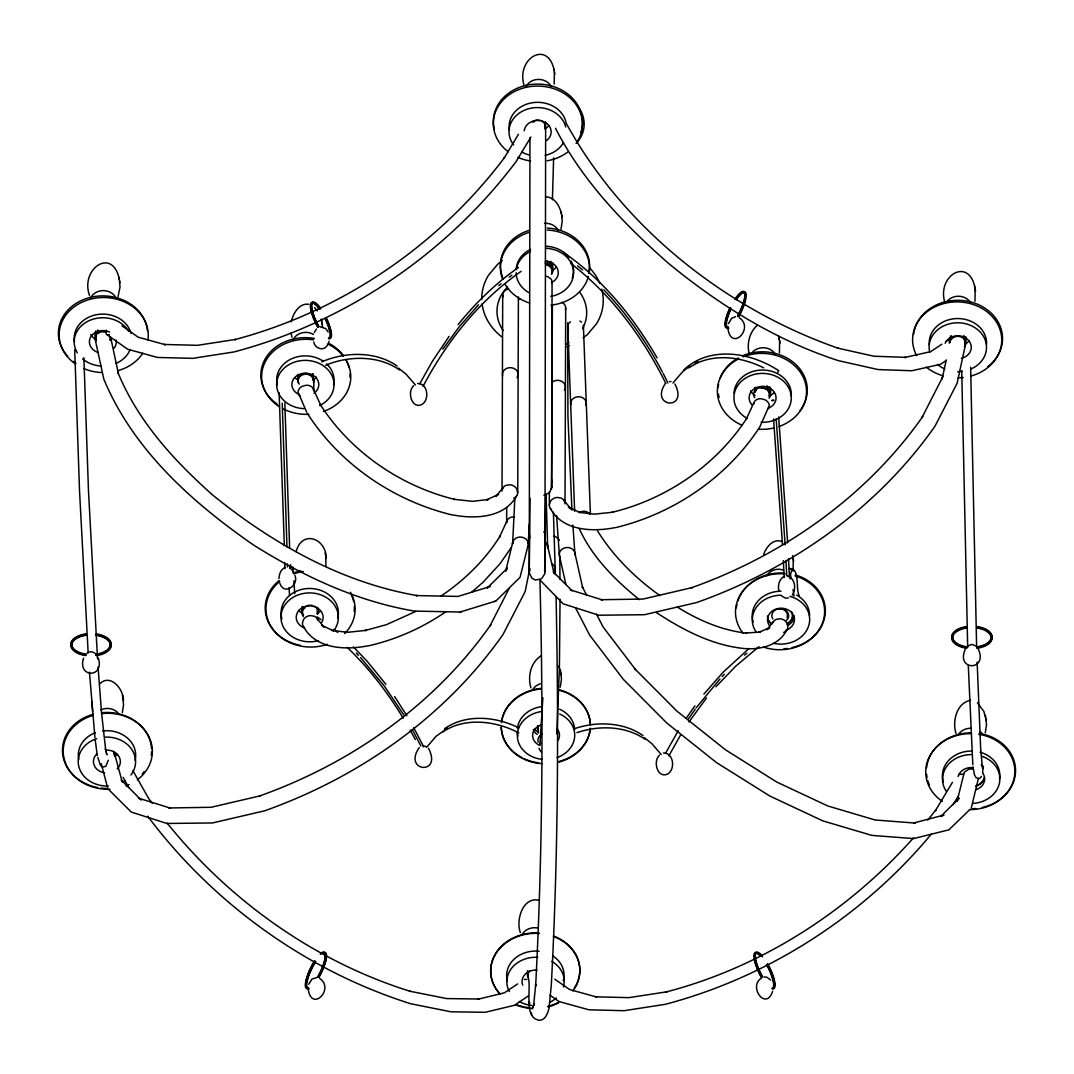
<?xml version="1.0" encoding="UTF-8"?>
<svg xmlns="http://www.w3.org/2000/svg" width="1074" height="1074" viewBox="0 0 1074 1074"><rect width="100%" height="100%" fill="white"/><g stroke="black" fill="none" stroke-linecap="round" stroke-linejoin="round"><path stroke-width="1.5" d="M560.051 599.185L559.406 667.155L556.842 733.931M529.952 137.687L529.254 572.804L531.925 578.228L535.564 580.027L541.471 578.846L544.8 573.811L545.753 494.121M552.063 282.006L551.714 487.193L549.432 492.939L543.874 495.235M313.836 380.814L313.796 390.923L312.749 387.862A8.068 6.377 -13.8 0 0 305.956 385.244L302.022 386.398A7.76 6.122 -13.8 0 0 298.089 392.144L306.64 412.121M502.014 491.113L502.699 295.269M506.7 507.532L506.646 522.555L507.707 519.494A8.068 6.363 14.2 0 1 514.513 516.903M513.788 498.148A7.76 6.833 18.4 0 0 517.722 492.402L518.406 296.948M551.606 509.828A7.76 6.833 -18 0 1 549.311 505.048L549.351 491.744M552.398 304.909L551.472 489.422M565.018 503.827L565.703 307.983M95.143 332.806L95.197 339.478L103.842 379.203C133.203 449.711 191.964 502.337 253.518 545.001C302.949 576.053 356.568 601.306 414.51 611.093L460.142 612.032L495.866 601.037L520.058 577.315L528.113 545.136A7.84 6.686 3.5 0 0 520.917 537.054A7.84 6.686 3.5 0 0 512.593 544.048L514.849 498.551M95.935 332.859L95.841 341.116L95.559 331.114M95.505 336.068L96.459 331.222M96.432 334.524L97.788 333.249L97.828 329.946M110.3 340.471L110.34 337.169M114.73 753.089L114.69 756.432L113.468 751.411M298.317 382.894L297.632 374.571M297.686 381.257L298.022 374.544M303.244 616.651L301.915 613.375L302.089 606.595M301.915 613.375L302.72 606.622M313.259 375.591L313.205 380.545L312.494 373.886M313.098 378.827L313.152 373.873M317.501 609.186L317.434 614.221L317.609 607.441M567.676 322.777L567.931 416.188L571.918 510.244M530.019 498.148L529.254 572.804L530.046 568.79M755.009 390.882L754.928 387.526M755.237 392.238L755.317 387.432M756.163 390.681L756.203 387.472M769.132 398.279L770.34 393.272L767.051 388.976L767.105 385.767M768.581 390.144L768.622 386.935M769.709 391.607L769.776 386.801M770.045 396.722L770.165 388.707M770.34 393.272L770.42 388.466M770.461 395.017L770.555 388.6M950.141 337.639L950.06 342.445L950.557 335.934M950.477 340.74L951.443 335.987M539.578 579.638L563.206 603.816L598.768 615.227L644.44 614.717L696.744 602.514C791.108 568.978 877.176 508.633 934.971 426.217L957.095 383.337L965.701 343.519L963.821 338.646L963.861 335.45M964.935 340.122L964.989 336.914M964.371 346.781L965.284 345.224L965.405 337.209M965.58 341.774L965.66 336.968M965.794 337.115L965.284 345.224M545.377 122.342L545.23 128.853L545.605 122.181M545.538 260.646L545.471 263.909C550.532 263.828 555.03 269.977 551.378 274.3M547.471 264.271L547.552 261.009M549.297 265.063L549.378 261.801M550.828 266.231L550.949 261.344M551.955 267.681L552.076 262.794M552.721 271.064L552.748 262.821M552.398 199.777L553.634 157.851M542.88 697.657L539.953 744.322L540.746 742.429M983.408 766.178L982.589 772.609M528.233 543.39L529.321 523.911M290.49 567.515L290.678 564.857M527.589 970.641L527.509 975.648C532.758 985.784 521.964 1018.058 539.604 1020.3C545.686 1019.978 547.431 1013.346 549.002 1008.58L551.284 985.22C558.225 856.005 558.708 726.48 556.09 597.144M91.881 701.443L92.565 711.31M789.967 578.94L791.001 572.147L792.599 568.884L790.773 569.354M325.878 566.267L325.771 556.332M278.972 578.591C279.133 574.134 280.838 569.032 285.416 567.394M554.211 84.108L554.385 72.092M779.442 352.89L779.617 340.861M793.095 571.14L793.27 559.124M974.977 301.297L975.152 289.282M549.311 505.048L550.371 501.464A8.068 7.102 -18 0 1 557.178 497.423L561.098 498.054A7.76 6.833 -18 0 1 564.763 502.028M753.518 404.388L754.579 401.34A8.068 6.363 14.2 0 1 761.385 398.749L765.306 399.917A7.76 6.122 14.2 0 1 769.226 405.69L759.909 426.781C727.353 477.151 673.908 513.56 615.764 527.576L614.529 527.737C592.418 531.992 562.615 531.039 550.358 508.472M83.571 658.12C77.167 678.177 104.688 678.218 98.378 658.147M529.375 570.522L525.159 591.573L503.035 634.452C445.24 716.868 359.172 777.2 264.808 810.749L212.504 822.952L166.832 823.463L131.27 812.051L108.555 789.444M946.261 359.897L942.113 378.947L942.489 377.444L922.002 417.544L922.714 416.537C866.57 496.618 782.946 555.231 691.28 587.827L692.233 587.585L643.058 599.05L600.849 599.735M291.229 321.851C293.027 313.742 298.934 302.908 308.721 304.278M978.333 778.677L971.312 807.916M512.728 542.303L505.679 571.14L507.478 568.025L487.234 587.975L488.697 586.968M122.329 712.599L123.537 704.96L123.013 698.556M560.99 229.299L562.199 221.647L561.675 215.243M560.239 687.145L561.447 679.493L560.923 673.089M985.288 732.763L986.496 725.111L985.972 718.707M108.259 760.231L105.87 766.232L102.513 767.212L100.406 765.144L97.841 757.465M328.429 343.25L329.06 341.263M772.622 991.356C765.95 1011.587 747.732 986.281 761.614 977.998M106.326 330.161L106.044 333.987M118.046 296.706L120.006 287.094L119.483 280.69M527.67 973.93L529.536 970.869M296.156 551.7C301.928 529.187 326.563 538.477 326.174 558.453M763.668 554.479C766.138 547.015 773.602 537.725 782.409 541.739M308.748 984.294L311.943 979.085L317.38 977.353M728.427 323.623L731.609 318.414L735.542 316.615M506.915 520.944L499.45 537.242L500.108 536.087C485.032 560.239 464.223 580.497 440.635 596.285M746.336 419.088L753.8 402.79M792.29 595.09C796.438 589.129 795.297 578.376 787.578 576.053M509.036 588.646L490.066 625.78L490.778 624.773C434.634 704.853 351.01 763.466 259.344 796.062L260.297 795.821L211.122 807.286L168.913 807.97L170.524 808.172L138.371 798.103L139.969 798.868M965.553 648.656C954.813 671.304 988.738 671.371 978.132 648.683M314.239 332.484L316.441 328.993M419.733 383.807L432.379 361.307L449.093 336.363M423.062 386.331C446.69 341.465 479.299 300.519 521.091 271.346M665.531 753.304L678.177 730.803M668.86 755.827L680.795 734.67M768.179 408.738L768.957 407.288M297.981 377.847C300.505 372.275 309.379 372.007 312.453 377.189M518.473 134.263L504.028 158.294L504.525 157.529C438.205 245.704 341.465 311.393 234.736 339.626L235.636 339.438L197.495 345.318L164.188 344.459L165.248 344.7L138.17 337.182L122.02 325.878M530.945 136.975L516.191 161.462C446.811 253.706 345.6 322.428 233.931 351.963L192.716 358.354L157.516 357.454L127.672 349.225L106.85 334.658M952.437 782.369L935.441 810.628L935.937 809.863L927.802 820.012M953.135 804.668L958.169 796.29M981.515 776.368L979.555 778.556L976.145 777.804L974.44 774.797L973.004 766.823M533.281 1007.184L532.127 1008.889L534.248 1003.586L533.603 1005.492L535.751 984.227L535.631 986.053C542.719 850.85 543.417 715.297 539.94 579.973M511.184 547.619L500.028 563.716L482.857 582.457L472.01 591.868M746.98 417.934C716.479 465.123 666.417 499.235 611.952 512.352L613.187 512.191L594.311 514.164L578.51 512.258M442.77 349.171L459.404 326.55L478.494 304.788M686.313 718.103L694.905 705.86M688.582 718.667L695.254 709.149M688.931 721.97L706.517 697.979M672.928 383.029L682.446 371.886L689.776 366.059M426.566 747.423L436.071 736.281L447.415 728.172M777.657 372.436L778.717 370.705C751.048 352.299 709.659 345.224 683.574 370.1M696.207 707.793L719.969 678.983M327.355 345.264C323.824 351.708 314.736 348.473 313.715 341.908M413.732 385.647C406.778 391.634 411.624 409.463 421.921 404.482C429.788 399.81 427.882 383.27 417.665 383.499M659.543 755.143C652.576 761.13 657.422 778.959 667.719 773.978C675.6 769.306 673.68 752.767 663.463 752.995M302.68 609.978L305.325 607.36M773.428 621.577L766.89 629.74L769.843 627.578L758.808 632.371L760.526 632.049L745.584 633.002L747.142 633.23C722.117 630.478 698.449 620.316 677.278 607.025M786.638 630.196C778.798 645.729 759.828 649.985 743.933 648.508C711.928 645.206 682.809 629.874 656.295 612.502M913.571 837.76C848.312 911.289 761.587 967.097 666.149 991.96L667.048 991.785L628.908 997.652L595.6 996.806L596.661 997.034L569.582 989.516L554.775 979.166M931.198 834.256C862.986 916.176 768.528 977.058 665.343 1004.311L624.128 1010.701L588.928 1009.802L559.084 1001.559L549.969 995.195M503.075 487.69L495.812 496.497L498.604 494.268L486.737 499.853L488.401 499.491L472.56 501.33L453.658 499.276L454.893 499.45C400.481 486.133 350.513 451.845 320.253 404.482M516.661 495.826C504.23 518.326 474.399 519.172 452.248 514.822L451.013 514.661C392.936 500.43 339.585 463.834 307.285 413.275M458.101 324.617C475.54 302.989 495.597 283.335 518.473 267.48M703.9 694.113L722.977 672.351L749.021 648.481M786.53 620.222C792.411 615.214 785.081 606.783 778.717 609.226M722.131 676.633L724.292 674.284M715.888 686.796L735.596 666.296L758.942 646.642M970.091 809.326L948.906 829.826L913.598 838.593L871.833 835.384L822.805 820.872L769.83 796.035L716.412 762.527L666.82 723.03L623.309 679.332L589.72 635.231L575.543 607.857M951.403 339.183C954.424 335.558 960.451 335.397 963.821 338.646M665.598 383.136C648.777 407.543 689.052 411.315 674.902 383.968M419.236 747.544C402.414 771.938 442.689 775.71 428.539 748.363M99.533 684.017C110.394 672.848 123.805 689.32 123.429 700.678M757.304 325.261C749.504 332.161 746.658 343.653 749.169 353.614M498.725 285.63L501.048 283.751M744.537 655.127L746.846 653.247M509.17 277.146L511.828 275.212M951.363 338.458L949.295 339.29L949.295 343.13M583.115 337.692L587.156 334.833L596.473 323.838A60.775 51.19 3 0 0 601.762 289.175M446.287 611.482C422.914 627.565 396.588 639.446 368.892 645.729L367.657 645.904C345.546 650.146 315.743 649.193 303.486 626.639M542.008 733.985L539.067 736.657A8.068 7.437 -4.2 0 0 538.168 742.228M517.655 983.891L504.458 992.779L477.997 999.223L479.085 999.035L446.596 998.565L409.436 991.154L410.362 991.369C314.897 961.606 229.635 900.791 167.168 823.114M528.113 996.095L514.5 1005.264L485.287 1012.299L450.959 1011.802L410.751 1003.747C306.506 970.936 213.162 903.503 147.688 816.2M941.817 344.217L930.702 351.614L904.697 357.521L905.798 357.36L873.86 356.219L837.331 348.043L838.27 348.285C725.823 308.936 623.269 227.943 565.944 122.785M945.979 341.438L950.154 338.672M945.858 360.743L940.515 364.301L911.772 370.758L878.022 369.55L838.472 360.663C775.616 340.351 718.922 304.828 668.149 263.063C624.142 224.278 582.377 180.956 555.5 128.262M87.101 653.207C89.907 650.737 94.056 651.824 96.338 654.455M967.956 645.863L971.849 644.413L975.729 645.877M695.12 363.012L697.778 361.495M688.635 367.858L696.623 363.294M444.555 728.655C466.398 713.673 495.758 716.412 518.567 727.769M442.26 732.253C464.398 716.908 495.503 720.627 518.849 732.898M415.853 611.388L386.398 624.679L365.079 630.519L366.315 630.344L347.439 632.317L331.638 630.411M97.788 333.249L101.453 331.772L105.494 332.041M532.691 121.563L536.342 120.087L540.397 120.369M784.611 576.295C779.281 578.537 777.657 585.249 778.825 590.458M541.189 655.798C530.677 662.215 527.482 676.553 530.932 687.857M566.428 346.795L569.301 345.667M321.73 361.871C345.573 351.493 375.94 351.131 397.205 366.086M325.637 365.267C349.225 355.413 378.666 355.293 399.635 370.006M554.788 74.213C550.492 38.06 515.95 57.177 523.937 84.846M119.885 282.811C114.891 244.939 79.597 267.909 89.491 295.457M975.554 291.403C971.258 255.25 936.716 274.367 944.704 302.036M970.534 700.315C956.518 702.879 952.155 721.486 955.981 733.461M539.497 900.428C522.984 895.81 515.601 920.123 520.366 932.568M696.435 363.388C717.915 353.386 743.114 357.629 763.695 367.832M579.154 512.271L583.128 511.251A8.068 6.404 -15.5 0 1 589.68 514.151M490.415 586.444L458.021 596.419L415.893 595.56L417.249 595.614C341.062 582.47 272.205 543.337 212.759 495.114C173.787 460.437 137.687 420.981 117.751 372.06L118.368 373.47L110.609 337.061L110.716 338.78M460.142 612.032L461.686 611.562M494.161 601.561L495.866 601.037M574.429 728.722C596.728 720.976 623.86 722.09 643.004 735.596M576.939 732.656C599.346 724.99 626.115 725.903 645.434 739.503M958.652 774.529L963.687 774.059M788.504 597.923L785.55 598.164L781.63 595.976M524.246 979.448L526.931 979.407M788.746 568.683C800.654 566.481 795.337 590.002 799.244 595.64M773.71 400.011L771.776 400.481L773.71 400.629M108.018 334.94L109.494 334.806M546.21 196.864C556.104 197.388 561.071 208.826 562.091 217.364M761.171 387.902L767.051 388.976M320.361 326.845L325.784 328.604L328.08 331.906M763.923 976.951L766.876 977.219L770.649 980.065M669.505 381.485L670.995 381.619M972.99 768.997L968.936 769.091L964.237 772.327L957.122 801.271L959.109 798.183L940.703 816.495L944.019 815.032L913.706 822.993L915.384 823.087L875.122 819.986L827.853 805.997L776.784 782.06L725.541 749.84L676.996 711.176L634.962 668.981L635.539 669.558L603.145 627.041L596.446 614.1M423.129 745.893L426.002 746.537M532.288 121.724L533.953 122.02M602.46 599.95L570.307 589.868L571.905 590.646M580.175 512.62L568.374 506.995L571.153 509.237M333.302 630.787L321.502 625.149L324.281 627.391M289.752 567.81L293.309 571.167M739.355 317.743C754.794 328.349 731.058 352.138 727.89 328.402M319.69 978.414C335.128 989.02 311.393 1012.809 308.211 989.073M563.501 252.457C602.756 279.294 633.432 317.045 657.14 357.924M317.139 616.865L321.019 619.644M659.839 595.56C635.311 578.013 613.361 556.453 597.453 530.717M639.325 599.654C615.227 580.108 592.19 557.205 579.222 528.583M542.236 121.161L544.894 123.779L545.646 127.162L544.934 571.757L544.531 569.73M577.557 265.842L582.672 269.95M570.992 263.586C611.791 295.041 643.044 337.558 665.826 383.458M398.414 368.046L406.026 374.141L415.45 384.989M644.212 737.543L651.824 743.638L661.248 754.485M333.907 629.404L337.746 632.479M977.421 702.772L983.878 711.512L986.388 720.829M353.346 646.87L367.429 661.597L385.875 684.299M347.171 647.354C369 668.216 387.607 692.327 403.18 718.17M553.164 571.838L572.039 590.687M121.228 780.073L141.285 800.09M314.467 307.54L317.448 310.91M603.763 289.805C627.135 314.172 646.575 342.15 662.376 371.94M356.313 653.046L358.461 655.368M360.622 657.677L384.438 686.165L403.824 714.989M563.971 500.39L570.133 507.975M317.099 618.557L323.261 626.129M541.014 751.881L539.014 748.35M152.427 803.446L148.494 798.21L132.881 770.595M394.588 696.502L406.845 715.754M123.08 777.401L128.719 787.39M413.745 727.729L423.72 746.9M412.309 729.582L420.901 746M410.134 730.092L415.316 739.556M298.357 393.755L299.136 395.205A8.068 6.377 -13.8 0 0 300.384 396.413M279.871 583.303C283.979 595.936 299.257 585.37 294.894 575.275M586.766 595.399L582.296 586.766L582.793 588.23L574.872 553.029L572.872 525.011M663.114 373.296L667.961 382.975M106.219 753.129L107.011 754.821L105.279 749.008M313.527 389.312L320.898 405.636M558.829 665.893L561.34 675.21M981.26 764.607L982.012 766.312M778.355 335.544L780.033 342.982M114.394 752.981L122.141 781.644M101.278 763.735L107.642 787.873M547.243 544.572L554.117 573.583M291.967 337.223L291.067 332.927M565.783 584.001L559.353 555.231L556.587 515.641M538.074 730.924L538.436 732.616L538.155 725.917M790.518 575.839L791.082 578.483M793.686 561.246L792.625 555.741L793.015 557.768M322.549 326.724L321.314 319.099L321.703 321.126M974.494 285.912L974.883 287.939M985.328 715.338L985.717 717.365M778.972 337.491L779.362 339.518M553.728 68.723L554.117 70.75M561.031 211.873L561.42 213.901M560.279 669.72L560.668 671.747M529.307 1001.867L529.683 1003.801M531.308 1012.889L531.697 1014.917M321.972 322.469L322.375 324.59M325.113 552.962L325.503 554.99M118.838 277.32L119.227 279.347M122.369 695.187L122.758 697.214M982.495 768.313L980.656 748.632L977.139 662.081M793.055 589.532L794.008 596.083M517.722 492.402L516.675 488.804A8.068 7.102 18.4 0 0 509.882 484.736L505.948 485.354A7.76 6.833 18.4 0 0 502.283 489.314M105.789 750.941L101.466 711.928L98.07 666.954M95.156 739.516L97.318 755.519M551.459 485.166L551.741 487.395M94.942 737.543L89.464 672.23M778.65 416.981L787.658 542.894M776.18 418.806L785.134 544.773M773.562 419.021L782.516 544.988M292.799 566.978L293.283 572.308M972.816 764.728L968.292 665.531M97.533 658.832L88.471 490.509L83.879 357.723M88.149 652.723L79.53 490.899L74.724 349.882M293.914 580.766L294.706 593.734M289.081 587.545L289.537 595.52M788.504 558.628L789.43 577.074M785.967 560.373L786.732 575.758M783.349 560.588L784.195 577.517M279.119 392.695L284.315 545.498M284.852 403.126L289.644 548.371M282.22 403.22L286.973 546.934M583.451 327.006L590.391 513.963M567.77 326.442L574.63 511.291M547.646 546.29L546.102 495.127M553.405 512.231L555.365 574.509M976.642 647.421L970.628 367.227M967.687 647.622L961.727 370.731M537.953 725.984L538.034 729.286M527.75 972.4L527.871 977.34L527.428 972.359M290.061 565.3L290.128 568.388M287.389 563.863L287.47 566.951M284.731 562.414L284.878 568.589M559.782 558.305L559.997 579.517M743.262 292.021A20.191 5.357 -63.8 0 1 738.67 316.602M728.897 328.12A20.191 5.357 -63.8 0 1 725.957 324.872M726.588 320.307A20.191 5.357 -63.8 0 1 730.495 309.366M736.12 299.337A20.191 5.357 -63.8 0 1 741.167 293.377M735.153 298.854A20.191 5.357 -63.8 0 1 745.155 293.524A20.191 5.357 -63.8 0 1 737.69 316.132M727.93 327.651A20.191 5.357 -63.8 0 1 730.078 307.701M745.41 299.069A19.292 5.115 -63.8 0 1 738.55 316.32M727.689 327.436A19.292 5.115 -63.8 0 1 731.273 308.265M736.12 299.821A19.292 5.115 -63.8 0 1 745.423 293.766M735.14 299.337A19.292 5.115 -63.8 0 1 744.698 294.249A19.292 5.115 -63.8 0 1 737.583 315.837M728.253 326.832A19.292 5.115 -63.8 0 1 730.307 307.782M323.596 952.692A20.191 5.357 -63.8 0 1 318.991 977.286M309.231 988.792A20.191 5.357 -63.8 0 1 306.627 987.811M306.64 982.254A20.191 5.357 -63.8 0 1 315.568 961.337M320.535 953.578A20.191 5.357 -63.8 0 1 325.476 957.001A20.191 5.357 -63.8 0 1 318.025 976.803M308.265 988.322A20.191 5.357 -63.8 0 1 305.942 980.495A20.191 5.357 -63.8 0 1 314.601 960.854M323.274 953.497A19.292 5.115 -63.8 0 1 326.08 956.612M325.744 959.74A19.292 5.115 -63.8 0 1 318.884 976.991M308.023 988.107A19.292 5.115 -63.8 0 1 315.608 961.754M320.307 954.33A19.292 5.115 -63.8 0 1 325.019 957.592A19.292 5.115 -63.8 0 1 317.904 976.508M308.587 987.503A19.292 5.115 -63.8 0 1 306.372 980.038A19.292 5.115 -63.8 0 1 314.642 961.284M982.012 628.612A20.191 10.727 0.1 0 1 991.906 639.339A20.191 10.727 0.1 0 1 977.072 648.266M966.613 648.253A20.191 10.727 0.1 0 1 951.859 639.258A20.191 10.727 0.1 0 1 961.821 628.572M963.378 628.142A20.191 10.727 0.1 0 1 966.694 627.511M977.152 627.538A20.191 10.727 0.1 0 1 980.455 628.183M977.152 626.585A20.191 10.727 0.1 0 1 992.081 636.976A20.191 10.727 0.1 0 1 977.072 647.313M966.627 647.3A20.191 10.727 0.1 0 1 951.685 636.895A20.191 10.727 0.1 0 1 966.694 626.558M976.91 627.995A19.292 10.257 0.1 0 1 990.886 636.157A19.292 10.257 0.1 0 1 982.911 646.306M981.502 646.79A19.292 10.257 0.1 0 1 976.843 647.797M965.258 647.515A19.292 10.257 0.1 0 1 952.611 637.406A19.292 10.257 0.1 0 1 966.922 627.981M976.91 627.055A19.292 10.257 0.1 0 1 991.168 636.976A19.292 10.257 0.1 0 1 976.843 646.857M966.855 646.83A19.292 10.257 0.1 0 1 952.598 636.895A19.292 10.257 0.1 0 1 966.922 627.028M767.601 963.821A20.191 5.383 64 0 1 772.058 988.429M762.312 976.87A20.191 5.383 64 0 1 754.888 955.994A20.191 5.383 64 0 1 761.547 955.189M761.345 977.34A20.191 5.383 64 0 1 753.921 956.464A20.191 5.383 64 0 1 760.58 955.659M767.252 965.419A20.191 5.383 64 0 1 773.723 982.374M773.71 987.932A20.191 5.383 64 0 1 772.689 989.033M762.433 976.575A19.292 5.142 64 0 1 755.331 956.169A19.292 5.142 64 0 1 762.5 956.773M767.48 964.116A19.292 5.142 64 0 1 773.28 987.744M761.453 977.058A19.292 5.142 64 0 1 754.673 959.78M754.364 956.652A19.292 5.142 64 0 1 759.197 954.853M766.514 964.586A19.292 5.142 64 0 1 772.3 988.214M326.469 318.36A20.191 5.383 64 0 1 328.496 338.323M318.75 326.764A20.191 5.383 64 0 1 311.366 304.519A20.191 5.383 64 0 1 320.562 308.265M317.783 327.248A20.191 5.383 64 0 1 310.386 305.003A20.191 5.383 64 0 1 319.582 308.735M325.489 318.844A20.191 5.383 64 0 1 330.174 332.269M330.148 337.827A20.191 5.383 64 0 1 329.127 338.928M318.871 326.469A19.292 5.142 64 0 1 311.809 305.231A19.292 5.142 64 0 1 320.589 308.802M326.241 318.454A19.292 5.142 64 0 1 329.718 337.639M317.904 326.952A19.292 5.142 64 0 1 311.124 309.688M310.802 306.546A19.292 5.142 64 0 1 311.138 304.372M312.104 303.324A19.292 5.142 64 0 1 319.622 309.272M325.261 318.924A19.292 5.142 64 0 1 328.738 338.109M97.962 635.15A20.191 10.727 0.1 0 1 111.199 645.743A20.191 10.727 0.1 0 1 96.217 655.61M85.759 655.583A20.191 10.727 0.1 0 1 70.83 645.192A20.191 10.727 0.1 0 1 85.826 634.855M96.284 633.915A20.191 10.727 0.1 0 1 111.226 644.319A20.191 10.727 0.1 0 1 96.217 654.657M85.759 654.63A20.191 10.727 0.1 0 1 70.83 644.239A20.191 10.727 0.1 0 1 85.839 633.902M96.056 635.338A19.292 10.257 0.1 0 1 110.152 643.93A19.292 10.257 0.1 0 1 100.634 654.12M99.144 654.536A19.292 10.257 0.1 0 1 95.975 655.14M86.001 655.113A19.292 10.257 0.1 0 1 71.73 645.192A19.292 10.257 0.1 0 1 86.068 635.325M96.056 634.385A19.292 10.257 0.1 0 1 110.313 644.319A19.292 10.257 0.1 0 1 95.989 654.187M86.001 654.173A19.292 10.257 0.1 0 1 71.73 644.239A19.292 10.257 0.1 0 1 86.068 634.372M791.498 611.455A12.687 10.861 -2.1 0 1 787.094 624.182M771.656 623.967A12.687 10.861 -2.1 0 1 767.803 619.456M772.864 618.879A7.84 6.713 -2.1 0 1 778.838 608.797A7.84 6.713 -2.1 0 1 787.094 617.469M984.469 778.006A13.586 11.572 -1.4 0 1 975.984 785.926M766.755 575.798A12.687 10.861 -2.1 0 1 783.51 570.146M958.76 734.106A13.586 11.572 -1.4 0 1 970.534 728.253M980.132 731.595A13.586 11.572 -1.4 0 1 982.28 733.972M502.337 260.539A60.775 51.552 1.7 0 0 497.289 264.687L488.536 275.172A60.775 51.19 3 0 0 481.77 299.297M577.517 106.151A36.771 31.186 1.7 0 1 576.563 143.03M579.598 292.128A44.866 37.791 3 0 1 582.551 328.456M568.804 342.579A44.866 37.791 3 0 1 566.052 344.15M503.223 330.577A44.866 37.791 3 0 1 507.586 287.026M501.598 336.739A60.775 51.19 3 0 1 482.092 303.929M589.492 267.775A60.775 51.19 3 0 1 599.829 283.442M529.858 537.752A7.84 6.78 0.9 0 1 529.576 534.261M543.806 531.858A7.84 6.78 0.9 0 1 545.109 535.174M551.512 479.716A8.068 7.478 0.2 0 1 551.512 483.528M551.929 362.435A7.854 6.659 0.2 0 1 551.915 365.872M551.794 283.536A8.068 6.001 0.2 0 0 551.016 279.039L548.143 276.864A7.76 5.773 0.2 0 0 546.25 276.26M546.29 264.835A7.854 6.659 0.2 0 1 551.835 272.997M552.023 382.25A7.854 6.659 0.2 0 1 562.36 381.7A7.854 6.659 0.2 0 1 564.374 390.305M544.988 541.699A7.84 6.726 -2.5 0 1 547.525 548.049M754.606 397.622A7.854 6.659 0.2 0 1 760.405 387.701A7.854 6.659 0.2 0 1 768.997 396.038M561.783 302.224A7.854 6.659 0.2 0 1 565.434 309.715M508.311 151.85A44.584 37.738 1.4 0 1 502.766 100.325A44.584 37.738 1.4 0 1 563.098 92.847A44.584 37.738 1.4 0 1 576.147 143.433M567.716 152.065A44.584 37.738 1.4 0 1 547.163 160.791M530.596 160.993A44.584 37.738 1.4 0 1 517.95 157.435M494.322 129.39A44.584 37.738 1.4 0 1 539.296 84.121A44.584 37.738 1.4 0 1 580.873 132.223M526.005 86.819A13.465 11.398 1.4 0 1 538.061 79.409A13.465 11.398 1.4 0 1 550.855 86.041M549.029 125.457A13.465 11.398 1.4 0 1 544.746 128.773M509.425 129.914A28.689 24.286 1.4 0 1 532.771 102.674A28.689 24.286 1.4 0 1 565.877 121.751M916.726 355.655A44.584 37.966 0.9 0 1 939.951 304.761A44.584 37.966 0.9 0 1 998.914 326.684A44.584 37.966 0.9 0 1 971.258 375.94M963.163 377.511A44.584 37.966 0.9 0 1 958.156 377.82M943.388 375.913A44.584 37.966 0.9 0 1 926.352 367.16M947.375 301.109A13.465 11.465 0.9 0 1 970.614 302.908M929.279 344.781A28.689 24.447 0.9 0 1 957.511 318.548A28.689 24.447 0.9 0 1 986.536 344.392M913.585 334.47A44.584 37.966 0.9 0 1 978.011 304.452A44.584 37.966 0.9 0 1 987.785 366.623M969.057 340.914A13.465 11.465 0.9 0 1 964.761 344.257M544.531 223.325A13.465 11.398 1.4 0 1 557.93 229.943M571.247 261.103A28.689 24.286 1.4 0 1 572.173 278.206M516.232 269.05A28.689 24.286 1.4 0 1 530.543 249.383M546.384 246.268A28.689 24.286 1.4 0 1 568.952 257.451M547.297 230.037A44.584 37.738 1.4 0 1 589.102 273.252M588.391 276.501A44.584 37.738 1.4 0 1 550.962 305.15M529.616 303.043A44.584 37.738 1.4 0 1 505.236 284.583M502.672 279.347A44.584 37.738 1.4 0 1 529.294 232.266M547.337 228.064A44.584 37.738 1.4 0 1 588.821 272.917M502.699 277.387A44.584 37.738 1.4 0 1 529.334 230.292M556.157 267.251A13.465 11.398 1.4 0 1 553.781 269.426M743.181 356.823A44.584 37.966 0.9 0 1 802.721 376.195A44.584 37.966 0.9 0 1 779.16 426.445M774.421 427.855A44.584 37.966 0.9 0 1 759.6 429.264M741.986 425.223A44.584 37.966 0.9 0 1 717.392 392.722A44.584 37.966 0.9 0 1 738.791 358.797M742.483 355.856A44.584 37.966 0.9 0 1 795.847 364.516A44.584 37.966 0.9 0 1 800.103 410.617M719.11 397.487A44.584 37.966 0.9 0 1 718.466 394.225M718.197 387.607A44.584 37.966 0.9 0 1 718.573 384.317M720.318 377.86A44.584 37.966 0.9 0 1 738.16 357.978M773.804 392.695A13.465 11.465 0.9 0 1 769.521 396.038M755.062 395.447A13.465 11.465 0.9 0 1 750.578 390.896M733.985 393.084A28.689 24.447 0.9 0 1 764.151 370.074A28.689 24.447 0.9 0 1 791.296 395.876M752.136 352.594A13.465 11.465 0.9 0 1 775.374 354.407M502.686 375.994A7.854 6.659 0.2 0 1 511.318 367.697A7.854 6.659 0.2 0 1 517.077 377.632M518.366 299.512A7.84 6.565 -2 0 1 520.205 298.733M299.176 384.116A7.854 6.659 0.2 0 1 304.962 374.208A7.854 6.659 0.2 0 1 313.568 382.545M502.968 297.001A7.854 6.659 0.2 0 1 508.526 288.852M345.909 359.911A44.584 37.536 0.7 0 1 323.408 411.49M308.856 414.296A44.584 37.536 0.7 0 1 283.308 408.952M279.186 406.59A44.584 37.536 0.7 0 1 265.265 361.804A44.584 37.536 0.7 0 1 313.487 339.814M327.61 343.975A44.584 37.536 0.7 0 1 343.398 356.273M326.711 363.952A28.689 24.152 0.7 0 1 333.598 384.546M277.32 384.962A28.689 24.152 0.7 0 1 290.396 359.387A28.689 24.152 0.7 0 1 323.435 361.334M277.132 404.093A44.584 37.536 0.7 0 1 265.211 358.904A44.584 37.536 0.7 0 1 314.387 338.458M329.731 343.801A44.584 37.536 0.7 0 1 343.546 355.843M346.003 359.763A44.584 37.536 0.7 0 1 349.05 367.55M350.003 374.047A44.584 37.536 0.7 0 1 349.963 377.323M293.162 339.8A13.465 11.331 0.7 0 1 313.527 334.444M316.535 377.135A13.465 11.331 0.7 0 1 314.172 379.31M297.793 379.874A13.465 11.331 0.7 0 1 295.202 377.86M772.542 623.188A7.76 6.941 16.2 0 1 776.462 619.309L780.449 618.812A8.068 7.223 16.2 0 1 787.054 623.135L787.9 626.786A7.76 6.941 16.2 0 1 783.617 632.465M559.903 556.882A7.84 6.619 -4.5 0 1 566.025 547.592A7.84 6.619 -4.5 0 1 574.899 554.761M570.777 404.952A7.854 6.726 -2.1 0 1 578.886 396.762A7.854 6.726 -2.1 0 1 585.921 405.502M583.289 325.261A7.854 6.726 -2.1 0 1 583.075 328.738M568.602 329.839A7.854 6.726 -2.1 0 1 570.361 321.77M579.893 321.045A7.854 6.726 -2.1 0 1 581.45 322.173M317.877 620.181A7.76 6.833 -18 0 0 314.226 616.207L310.305 615.577A8.068 7.102 -18 0 0 303.486 619.617L302.438 623.202A7.76 6.833 -18 0 0 304.721 627.995M527.629 545.807A7.84 6.592 3.4 0 1 529.469 546.599M303.526 615.174A7.854 6.659 0.2 0 1 304.103 607.803A7.854 6.659 0.2 0 1 312.373 605.441M314.266 606.112A7.854 6.659 0.2 0 1 317.917 613.603M980.038 752.216A28.689 24.447 -1.4 0 1 999.532 778.583M943.361 781.939A28.689 24.447 -1.4 0 1 971.191 751.062M978.709 734.267A44.584 37.979 -1.4 0 1 1014.635 774.985A44.584 37.979 -1.4 0 1 970.131 809.595M942.368 801.405A44.584 37.979 -1.4 0 1 928.245 759.224A44.584 37.979 -1.4 0 1 970.413 733.636M984.2 778.046A13.465 11.465 -1.4 0 1 976.078 786.128M979.421 733.461A44.584 37.979 -1.4 0 1 1014.957 764.285A44.584 37.979 -1.4 0 1 993.141 803.607M991.691 804.292A44.584 37.979 -1.4 0 1 982.388 807.447M975.823 808.521A44.584 37.979 -1.4 0 1 972.494 808.749M929.44 784.839A44.584 37.979 -1.4 0 1 927.882 780.798M927.063 777.576A44.584 37.979 -1.4 0 1 926.567 774.273M926.58 767.682A44.584 37.979 -1.4 0 1 971.124 732.83M795.619 575.02A44.584 37.979 -1.4 0 1 825.315 612.167A44.584 37.979 -1.4 0 1 792.169 647.568M787.282 648.454A44.584 37.979 -1.4 0 1 783.953 648.79M736.375 607.803A44.584 37.979 -1.4 0 1 736.898 604.501M737.744 601.265A44.584 37.979 -1.4 0 1 784.235 573.046M794.908 575.825A44.584 37.979 -1.4 0 1 821.811 624.773A44.584 37.979 -1.4 0 1 763.641 647.152M743.141 633.257A44.584 37.979 -1.4 0 1 741.959 592.284A44.584 37.979 -1.4 0 1 785.188 573.972M753.143 622.061A28.689 24.447 -1.4 0 1 780.973 591.183M796.586 595.063A28.689 24.447 -1.4 0 1 809.568 615.523M151.595 752.001A44.584 37.993 0.7 0 1 151.273 755.331M144.185 771.575A44.584 37.993 0.7 0 1 142.238 773.884M105.95 788.423A44.584 37.993 0.7 0 1 100.943 788.061M97.667 787.564A44.584 37.993 0.7 0 1 62.52 752.189A44.584 37.993 0.7 0 1 93.371 714.237M101.506 712.733A44.584 37.993 0.7 0 1 149.474 738.939M150.024 740.51A44.584 37.993 0.7 0 1 151.568 748.699M102.258 713.552A44.584 37.993 0.7 0 1 148.427 735.784A44.584 37.993 0.7 0 1 137.284 779.858M129.122 784.705A44.584 37.993 0.7 0 1 126.114 785.967M110.018 789.229A44.584 37.993 0.7 0 1 64.091 758.66A44.584 37.993 0.7 0 1 92.552 715.526M78.764 759.439A28.689 24.46 0.7 0 1 95.385 732.736M102.567 730.964A28.689 24.46 0.7 0 1 135.042 760.379M100.728 709.941A13.465 11.478 0.7 0 1 118.476 713.418M117.375 754.364A13.465 11.478 0.7 0 1 114.77 756.378M350.446 592.271A44.584 37.993 0.7 0 1 344.673 633.593M327.328 644.306A44.584 37.993 0.7 0 1 273.091 629.552A44.584 37.993 0.7 0 1 279.804 581.437M293.739 573.811A44.584 37.993 0.7 0 1 303.338 571.543M281.912 618.799A28.689 24.46 0.7 0 1 309.231 588.471A28.689 24.46 0.7 0 1 337.786 618.154M300.411 645.34A44.584 37.993 0.7 0 1 266.876 618.382A44.584 37.993 0.7 0 1 279.052 580.604M293.001 572.979A44.584 37.993 0.7 0 1 300.948 570.952M351.091 594.056A44.584 37.993 0.7 0 1 353.641 601.547M354.313 606.474A44.584 37.993 0.7 0 1 354.219 611.455M320.133 611.294A13.465 11.478 0.7 0 1 317.528 613.308M301.15 612.583A13.465 11.478 0.7 0 1 298.787 610.368M551.942 563.81A7.84 6.471 -1.8 0 1 554.748 571.301M553.889 536.181A7.76 5.719 -1.7 0 1 555.755 536.785L558.547 538.96A8.068 5.961 -1.7 0 1 559.272 540.383M538.41 732.763A7.854 6.619 -2.6 0 1 537.671 731.152M537.456 729.447A7.854 6.619 -2.6 0 1 538.598 726.145M532.972 689.36A13.465 11.358 -1.4 0 1 540.759 683.614M557.272 729.045A13.465 11.358 -1.4 0 1 558.077 740.362M540.021 745.571A13.465 11.358 -1.4 0 1 532.61 734.67A13.465 11.358 -1.4 0 1 541.779 724.641M590.338 728.172A44.584 37.577 -1.4 0 1 558.52 762.164M542.034 763.695A44.584 37.577 -1.4 0 1 501.289 727.541M501.518 722.614A44.584 37.577 -1.4 0 1 541.35 688.864M557.849 689.938A44.584 37.577 -1.4 0 1 590.405 724.91M517.937 736.106A28.689 24.192 -1.4 0 1 517.238 731.394M517.386 728.239A28.689 24.192 -1.4 0 1 542.169 706.598M559.608 709.189A28.689 24.192 -1.4 0 1 574.603 729.702M590.123 729.327A44.584 37.577 -1.4 0 1 558.467 761.667M538.651 762.876A44.584 37.577 -1.4 0 1 524.528 758.915M521.682 757.506A44.584 37.577 -1.4 0 1 501.236 727.031M501.706 720.493A44.584 37.577 -1.4 0 1 541.309 688.367M557.795 689.441A44.584 37.577 -1.4 0 1 590.351 724.413M553.566 936.528A44.584 37.577 -1.4 0 1 572.764 991.007M558.574 1002.821A44.584 37.577 -1.4 0 1 547.955 1006.888M531.469 1008.419A44.584 37.577 -1.4 0 1 515.493 1004.767M500.122 994.296A44.584 37.577 -1.4 0 1 496.094 953.296A44.584 37.577 -1.4 0 1 539.094 933.467M507.371 980.831A28.689 24.192 -1.4 0 1 539.094 951.255M552.815 955.954A28.689 24.192 -1.4 0 1 563.246 980.71M522.407 934.085A13.465 11.358 -1.4 0 1 537.148 927.923M553.513 936.031A44.584 37.577 -1.4 0 1 574.415 988.093M558.534 1002.324A44.584 37.577 -1.4 0 1 547.901 1006.392M529.75 1007.788A44.584 37.577 -1.4 0 1 524.837 1007.063M523.226 1006.727A44.584 37.577 -1.4 0 1 516.943 1004.861M500.068 993.799A44.584 37.577 -1.4 0 1 496.054 952.799A44.584 37.577 -1.4 0 1 539.041 932.97M75.395 363.938A44.584 37.536 0.7 0 1 87.518 300.022A44.584 37.536 0.7 0 1 147.85 340.418M142.788 353.225A44.584 37.536 0.7 0 1 117.791 370.705M101.372 372.517A44.584 37.536 0.7 0 1 83.759 368.543M111.669 338.498A13.465 11.331 0.7 0 1 109.749 339.626M95.291 339.062A13.465 11.331 0.7 0 1 90.807 334.551M90.686 298.035A13.465 11.331 0.7 0 1 102.728 290.611A13.465 11.331 0.7 0 1 115.536 297.176M74.509 341.639A28.689 24.152 0.7 0 1 97.855 314.467A28.689 24.152 0.7 0 1 130.974 333.343M75.959 363.2A44.584 37.536 0.7 0 1 73.381 361.401M67.702 356.273A44.584 37.536 0.7 0 1 86.9 298.357A44.584 37.536 0.7 0 1 147.406 330.631M559.729 714.022A28.689 24.192 -1.4 0 1 574.684 736.428A28.689 24.192 -1.4 0 1 557.017 757.653M542.289 759.385A28.689 24.192 -1.4 0 1 517.346 735.583A28.689 24.192 -1.4 0 1 542.289 711.418M130.142 349.466A28.689 24.152 0.7 0 1 115.885 363.468M101.359 366.019A28.689 24.152 0.7 0 1 82.564 358.904M77.288 352.782A28.689 24.152 0.7 0 1 89.827 320.334A28.689 24.152 0.7 0 1 128.424 331.02M116.113 339.961A13.465 11.331 0.7 0 1 113.898 348.432M98.271 352.541A13.465 11.331 0.7 0 1 90.646 337.075A13.465 11.331 0.7 0 1 109.575 332.094M105.467 737.126A28.689 24.46 0.7 0 1 131.793 749.464A28.689 24.46 0.7 0 1 130.934 775.012M124.906 780.664A28.689 24.46 0.7 0 1 122.476 782.154M108.34 785.993A28.689 24.46 0.7 0 1 78.818 766.487A28.689 24.46 0.7 0 1 96.7 738.67M105.776 750.122A13.465 11.478 0.7 0 1 118.865 756.338A13.465 11.478 0.7 0 1 117.187 769.011M104.514 772.85A13.465 11.478 0.7 0 1 96.62 754.123M318.481 640.654A28.689 24.46 0.7 0 1 280.985 617.631A28.689 24.46 0.7 0 1 317.649 593.895A28.689 24.46 0.7 0 1 333.705 630.8M303.942 627.713A13.465 11.478 0.7 0 1 297.498 612.422A13.465 11.478 0.7 0 1 315.407 606.998A13.465 11.478 0.7 0 1 321.864 622.289M303.835 408.644A28.689 24.152 0.7 0 1 278.73 375.376A28.689 24.152 0.7 0 1 324.16 366.368A28.689 24.152 0.7 0 1 319.676 405.502M297.619 393.796A13.465 11.331 0.7 0 1 295.014 377.216A13.465 11.331 0.7 0 1 314.843 376.531A13.465 11.331 0.7 0 1 313.997 393.232M746.967 418.269A28.689 24.447 0.9 0 1 745.329 378.249A28.689 24.447 0.9 0 1 790.034 390.802A28.689 24.447 0.9 0 1 761.09 422.243M752.283 405.18A13.465 11.465 0.9 0 1 754.861 388.412A13.465 11.465 0.9 0 1 774.247 392.144A13.465 11.465 0.9 0 1 768.299 408.254M546.33 248.336A28.689 24.286 1.4 0 1 573.435 270.876A28.689 24.286 1.4 0 1 550.801 296.397M529.2 292.853A28.689 24.286 1.4 0 1 516.151 272.702M516.339 269.547A28.689 24.286 1.4 0 1 530.502 251.45M545.995 261.237A13.465 11.398 1.4 0 1 557.97 270.192A13.465 11.398 1.4 0 1 551.58 282.502M563.582 142.506A28.689 24.286 1.4 0 1 545.109 155.381M528.824 154.911A28.689 24.286 1.4 0 1 522.058 152.132M513.627 144.936A28.689 24.286 1.4 0 1 526.716 109.347A28.689 24.286 1.4 0 1 565.756 127M524.273 130.8A13.465 11.398 1.4 0 1 543.887 121.792A13.465 11.398 1.4 0 1 546.357 140.654M556.319 997.947A28.689 24.192 -1.4 0 1 550.506 1001.961M531.764 1005.465A28.689 24.192 -1.4 0 1 519.266 1001.505M509.304 991.49A28.689 24.192 -1.4 0 1 537.752 957.323M551.754 961.391A28.689 24.192 -1.4 0 1 563.407 986.899M522.729 985.14A13.465 11.358 -1.4 0 1 537.04 970.158M793.995 618.168A13.465 11.465 -1.4 0 1 787.967 625.337M771.656 624.048A13.465 11.465 -1.4 0 1 767.427 616.073M793.928 615.751A13.465 11.465 -1.4 0 1 787.913 622.907M789.927 596.379A28.689 24.447 -1.4 0 1 808.467 626.504A28.689 24.447 -1.4 0 1 773.468 643.313M756.083 631.982A28.689 24.447 -1.4 0 1 781.066 595.224M769.534 625.78A13.465 11.465 -1.4 0 1 774.569 609.616A13.465 11.465 -1.4 0 1 793.176 614.731A13.465 11.465 -1.4 0 1 785.967 630.29M981.542 756.177A28.689 24.447 -1.4 0 1 999.505 782.745A28.689 24.447 -1.4 0 1 972.588 803.433M946.288 791.35A28.689 24.447 -1.4 0 1 971.272 754.592M982.629 772.918A13.465 11.465 -1.4 0 1 976.159 789.659M958.075 776.489A13.465 11.465 -1.4 0 1 973.111 767.668M929.748 352.191A28.689 24.447 0.9 0 1 949.429 323.824A28.689 24.447 0.9 0 1 984.428 338.189A28.689 24.447 0.9 0 1 970.842 369.067M962.317 371.389A28.689 24.447 0.9 0 1 957.807 371.671M944.784 368.946A28.689 24.447 0.9 0 1 937.521 364.422M945.16 343.264A13.465 11.465 0.9 0 1 967.741 339.518A13.465 11.465 0.9 0 1 961.311 358.327M537.134 734.401A13.465 11.358 -1.4 0 1 533.295 729.528M537.067 731.381A13.465 11.358 -1.4 0 1 534.758 729.165"/></g></svg>
